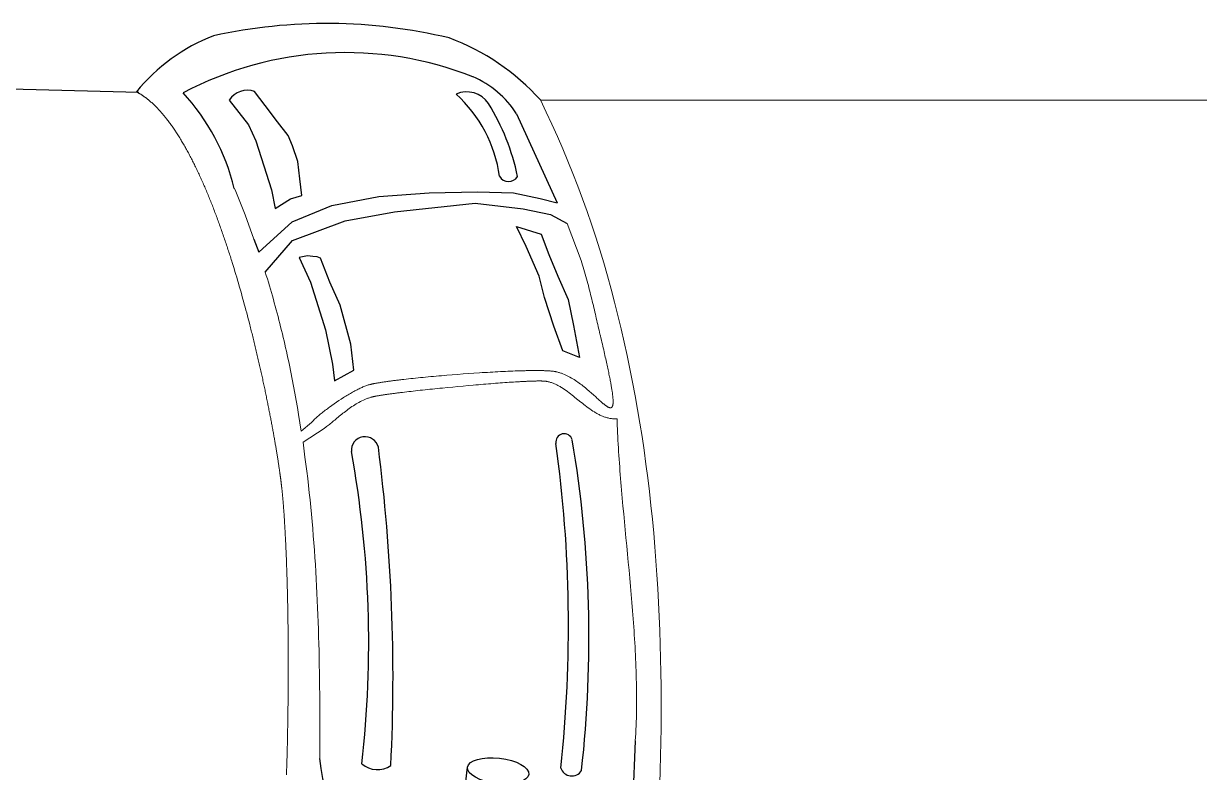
# Model space of a CAD drawing. Header units: millimetres. Extents: x 270980 to 377517, y 122245 to 152875.
# Drawn here: x 308825 to 312540, y 127586 to 129952 of the extents above; entities that cross this region are included whole.
import ezdxf

# ---------------------------------------------------------------- set-up
doc = ezdxf.new("R2010")
doc.units = ezdxf.units.MM
doc.layers.add('图层 1', color=7, linetype='Continuous', lineweight=0)

msp = doc.modelspace()

# ---------------------------------------------------------------- linework, layer by layer
for p, q in [((307869.1, 129769.6), (309189.4, 129735.6)), ((309474.4, 129710.5), (309535.5, 129632.5)), ((309588.3, 129693.6), (309554.9, 129737.8)), ((310457.7, 129710.7), (315780.6, 129709.4)), ((309627.6, 129641.7), (309588.3, 129693.6)), ((309660.5, 129598.2), (309627.6, 129641.7)), ((310382.2, 129666.9), (310510.5, 129385.4)), ((309535.5, 129632.5), (309558.4, 129582)), ((309674.8, 129565.8), (309660.5, 129598.2)), ((309558.4, 129582), (309575.4, 129528.5)), ((309691.4, 129516.8), (309674.8, 129565.8)), ((309575.4, 129528.5), (309608, 129426.7)), ((309697.7, 129461.8), (309691.4, 129516.8)), ((309703.7, 129409), (309697.7, 129461.8)), ((309608, 129426.7), (309619.4, 129368.2)), ((309619.4, 129368.2), (309668.5, 129398.7)), ((309668.5, 129398.7), (309703.7, 129409)), ((309997, 129357.7), (310251.2, 129384.5)), ((309841.3, 129328.7), (309997, 129357.7)), ((309674.2, 129266.8), (309841.3, 129328.7)), ((309588.5, 129167.1), (309674.2, 129266.8)), ((310757.7, 127685.6), (310744.6, 127389.7)), ((310208.9, 127442.4), (310227.4, 127603.1))]:
    msp.add_line(p, q)
for points in [[(309552.1, 129271.3), (309568.2, 129229.8), (309673.3, 129325.3), (309798.4, 129377.8), (309947.6, 129405.8), (310106.2, 129417.1), (310259.3, 129420.3), (310372.9, 129417.8), (310457, 129399.3), (310510.5, 129385.4)], [(310251.2, 129384.5), (310403.8, 129366.9), (310489.7, 129349.1), (310542.3, 129320)], [(310459.7, 129286.9), (310484.2, 129223), (310512.4, 129153.9), (310545.1, 129080.1), (310562.5, 128998.7), (310580.9, 128897.5), (310528.2, 128917.9), (310500.7, 128996.3), (310470.5, 129087), (310453.5, 129154.3), (310412.6, 129247.6), (310382.7, 129310.9), (310382.7, 129310.9), (310459.7, 129286.9)], [(309696.1, 129213.5), (309731.9, 129134.6), (309778.7, 128984.4), (309800.6, 128876.4), (309806.8, 128823), (309868.8, 128856.6), (309859.2, 128939.7), (309825.5, 129062.6), (309792.4, 129134.7), (309762.9, 129210.7), (309752.4, 129215.1), (309738.6, 129216.7), (309722.3, 129218.5), (309696.1, 129213.5)]]:
    msp.add_lwpolyline(points)
for centre, radius, start, end in [((309782.7, 128288.2), 1664.1, 76.5621, 102.4176), ((309637.7, 129364.2), 589, 111.1851, 140.7946), ((309918.1, 129227.2), 724.5, 41.8607, 69.7059), ((309841.9, 128761.9), 1098.5, 68.4856, 117.8449), ((310125.2, 129504.1), 304.3, 32.3573, 66.8457), ((308829.9, 129271.1), 680, 13.64, 42.8073), ((309532.9, 129670.5), 70.9, 71.9056, 145.5607), ((310225.4, 129654.8), 81.5, 33.2069, 114.4321), ((309903.7, 129411), 429, 7.8599, 47.8305), ((309688.5, 129324.2), 712, 11.6983, 31.799), ((310357.5, 129486.9), 33.6, 210.7449, 327.039), ((309903.7, 128603.5), 43.3, 13.7245, 184.3767), ((310533, 128629.8), 26.5, 17.3475, 189.5152), ((306849.5, 128009.8), 3761.6, 353.6206, 9.5991), ((306536.7, 127993.8), 3378.7, 353.5354, 10.3391), ((304295.2, 127889.2), 5696.9, 357.1719, 7.3068), ((306346.4, 128050.6), 4200.1, 353.8415, 7.8654), ((310348.4, 127684), 590.5, 185.2275, 234.4795), ((309942.9, 127669.5), 74.5, 228.8872, 304.5289), ((310556.9, 127611.5), 36.6, 198.2364, 327.4394)]:
    msp.add_arc(centre, radius, start, end)
msp.add_ellipse((310324.1, 127591.2), major_axis=(96.8, -11.1), ratio=0.413366)
at = {"layer": '图层 1'}
for p, q in [((309490.8, 129431.5), (309495.2, 129421.1)), ((309495.2, 129421.1), (309499.7, 129410.7)), ((309499.7, 129410.7), (309504, 129400.2)), ((309504, 129400.2), (309508.3, 129389.8)), ((309508.3, 129389.8), (309512.6, 129379.3)), ((309512.6, 129379.3), (309516.8, 129368.9)), ((309516.8, 129368.9), (309521, 129358.4)), ((309521, 129358.4), (309525.1, 129347.9)), ((309525.1, 129347.9), (309552.1, 129271.3)), ((310586.5, 129203.8), (310542.3, 129320)), ((310588.8, 129196.6), (310586.5, 129203.8)), ((310591, 129189.3), (310588.8, 129196.6)), ((310593.2, 129182.1), (310591, 129189.3)), ((309588.5, 129167.1), (309591.8, 129156.3)), ((309591.8, 129156.3), (309595.1, 129145.6)), ((310595.4, 129174.8), (310593.2, 129182.1)), ((310597.5, 129167.6), (310595.4, 129174.8)), ((310599.6, 129160.3), (310597.5, 129167.6)), ((310601.6, 129153.1), (310599.6, 129160.3)), ((310603.6, 129145.8), (310601.6, 129153.1)), ((309595.1, 129145.6), (309598.4, 129134.8)), ((309598.4, 129134.8), (309601.6, 129124)), ((309601.6, 129124), (309604.8, 129113.2)), ((309604.8, 129113.2), (309607.9, 129102.4)), ((310605.6, 129138.6), (310603.6, 129145.8)), ((310607.5, 129131.4), (310605.6, 129138.6)), ((310609.4, 129124.2), (310607.5, 129131.4)), ((310611.3, 129117.1), (310609.4, 129124.2)), ((310613.1, 129110), (310611.3, 129117.1)), ((309607.9, 129102.4), (309611, 129091.5)), ((309611, 129091.5), (309614.1, 129080.7)), ((309614.1, 129080.7), (309617.1, 129069.8)), ((310614.9, 129102.8), (310613.1, 129110)), ((310616.6, 129095.8), (310614.9, 129102.8)), ((310618.4, 129088.7), (310616.6, 129095.8)), ((310620.1, 129081.7), (310618.4, 129088.7)), ((310621.8, 129074.8), (310620.1, 129081.7)), ((309617.1, 129069.8), (309620.1, 129059)), ((309620.1, 129059), (309623, 129048.1)), ((309623, 129048.1), (309625.9, 129037.2)), ((310623.4, 129067.8), (310621.8, 129074.8)), ((310625.1, 129061), (310623.4, 129067.8)), ((310626.7, 129054.1), (310625.1, 129061)), ((310628.3, 129047.4), (310626.7, 129054.1)), ((310629.8, 129040.6), (310628.3, 129047.4)), ((310631.4, 129034), (310629.8, 129040.6)), ((309625.9, 129037.2), (309628.8, 129026.3)), ((309628.8, 129026.3), (309631.6, 129015.4)), ((309631.6, 129015.4), (309634.4, 129004.5)), ((309634.4, 129004.5), (309637.1, 128993.5)), ((310632.9, 129027.4), (310631.4, 129034)), ((310634.4, 129020.9), (310632.9, 129027.4)), ((310635.9, 129014.4), (310634.4, 129020.9)), ((310637.4, 129008), (310635.9, 129014.4)), ((310638.8, 129001.7), (310637.4, 129008)), ((310640.3, 128995.4), (310638.8, 129001.7)), ((309637.1, 128993.5), (309639.8, 128982.6)), ((309639.8, 128982.6), (309642.5, 128971.6)), ((309642.5, 128971.6), (309645.1, 128960.7)), ((310641.7, 128989.3), (310640.3, 128995.4)), ((310643.1, 128983.2), (310641.7, 128989.3)), ((310644.5, 128977.2), (310643.1, 128983.2)), ((310645.9, 128971.3), (310644.5, 128977.2)), ((310646, 128970.9), (310645.9, 128971.3)), ((310646.1, 128970.7), (310646, 128970.9)), ((310646.1, 128970.6), (310646.1, 128970.7)), ((310646.1, 128970.4), (310646.1, 128970.6)), ((310646.5, 128968.7), (310646.1, 128970.4)), ((310647.3, 128965.3), (310646.5, 128968.7)), ((310648.9, 128958.7), (310647.3, 128965.3)), ((309645.1, 128960.7), (309647.7, 128949.7)), ((309647.7, 128949.7), (309650.3, 128938.7)), ((309650.3, 128938.7), (309652.8, 128927.7)), ((309652.8, 128927.7), (309655.3, 128916.7)), ((310650.5, 128952.1), (310648.9, 128958.7)), ((310652, 128945.7), (310650.5, 128952.1)), ((310653.5, 128939.4), (310652, 128945.7)), ((310654.9, 128933.2), (310653.5, 128939.4)), ((310656.3, 128927.1), (310654.9, 128933.2)), ((310657.7, 128921.1), (310656.3, 128927.1)), ((309655.3, 128916.7), (309657.7, 128905.7)), ((309657.7, 128905.7), (309660.1, 128894.6)), ((309660.1, 128894.6), (309662.5, 128883.6)), ((310659.1, 128915.3), (310657.7, 128921.1)), ((310660.4, 128909.5), (310659.1, 128915.3)), ((310661.7, 128903.9), (310660.4, 128909.5)), ((310662.9, 128898.4), (310661.7, 128903.9)), ((310664.1, 128893), (310662.9, 128898.4)), ((310665.3, 128887.7), (310664.1, 128893)), ((309662.5, 128883.6), (309664.9, 128872.6)), ((309664.9, 128872.6), (309669.4, 128850.4)), ((310331.6, 128852.5), (310339.5, 128852.9)), ((310339.5, 128852.9), (310347.4, 128853.2)), ((310347.4, 128853.2), (310355.2, 128853.6)), ((310355.2, 128853.6), (310362.9, 128853.9)), ((310362.9, 128853.9), (310370.4, 128854.2)), ((310370.4, 128854.2), (310377.9, 128854.5)), ((310377.9, 128854.5), (310385.2, 128854.7)), ((310385.2, 128854.7), (310392.4, 128855)), ((310392.4, 128855), (310399.4, 128855.2)), ((310399.4, 128855.2), (310402.9, 128855.2)), ((310402.9, 128855.2), (310406.3, 128855.3)), ((310406.3, 128855.3), (310409.7, 128855.4)), ((310409.7, 128855.4), (310413.1, 128855.5)), ((310413.1, 128855.5), (310416.4, 128855.5)), ((310416.4, 128855.5), (310419.7, 128855.6)), ((310419.7, 128855.6), (310422.9, 128855.7)), ((310422.9, 128855.7), (310426.1, 128855.7)), ((310426.1, 128855.7), (310429.3, 128855.7)), ((310429.3, 128855.7), (310432.4, 128855.8)), ((310432.4, 128855.8), (310435.5, 128855.8)), ((310435.5, 128855.8), (310438.5, 128855.8)), ((310438.5, 128855.8), (310441.5, 128855.8)), ((310441.5, 128855.8), (310444.4, 128855.8)), ((310444.4, 128855.8), (310447.3, 128855.8)), ((310447.3, 128855.8), (310450.2, 128855.8)), ((310450.2, 128855.8), (310453, 128855.8)), ((310453, 128855.8), (310455.7, 128855.7)), ((310455.7, 128855.7), (310458.4, 128855.7)), ((310458.4, 128855.7), (310461.1, 128855.7)), ((310461.1, 128855.7), (310463.7, 128855.6)), ((310463.7, 128855.6), (310466.2, 128855.5)), ((310466.2, 128855.5), (310468.7, 128855.5)), ((310468.7, 128855.5), (310471.2, 128855.4)), ((310471.2, 128855.4), (310473.5, 128855.3)), ((310473.5, 128855.3), (310475.9, 128855.2)), ((310475.9, 128855.2), (310478.2, 128855.1)), ((310478.2, 128855.1), (310480.4, 128855)), ((310480.4, 128855), (310482.5, 128854.9)), ((310482.5, 128854.9), (310484.6, 128854.8)), ((310484.6, 128854.8), (310486.7, 128854.6)), ((310486.7, 128854.6), (310488.7, 128854.5)), ((310488.7, 128854.5), (310490.6, 128854.3)), ((310490.6, 128854.3), (310492.5, 128854.2)), ((310492.5, 128854.2), (310494.3, 128854)), ((310494.3, 128854), (310496, 128853.8)), ((310496, 128853.8), (310497.7, 128853.7)), ((310497.7, 128853.7), (310499.3, 128853.5)), ((310499.3, 128853.5), (310500.9, 128853.3)), ((310500.9, 128853.3), (310502.3, 128853)), ((310502.3, 128853), (310503.8, 128852.8)), ((310503.8, 128852.8), (310505.1, 128852.6)), ((310666.5, 128882.5), (310665.3, 128887.7)), ((310667.6, 128877.4), (310666.5, 128882.5)), ((310668.7, 128872.5), (310667.6, 128877.4)), ((310669.7, 128867.6), (310668.7, 128872.5)), ((310670.8, 128862.9), (310669.7, 128867.6)), ((310671.7, 128858.2), (310670.8, 128862.9)), ((310672.7, 128853.7), (310671.7, 128858.2)), ((310673.6, 128849.2), (310672.7, 128853.7)), ((309669.4, 128850.4), (309673.9, 128828.3)), ((309673.9, 128828.3), (309678.2, 128806.1)), ((309935.8, 128815.2), (309937.9, 128815.6)), ((309937.9, 128815.6), (309940, 128816)), ((309940, 128816), (309942.2, 128816.4)), ((309942.2, 128816.4), (309944.4, 128816.8)), ((309944.4, 128816.8), (309946.7, 128817.1)), ((309946.7, 128817.1), (309949, 128817.5)), ((309949, 128817.5), (309951.4, 128817.9)), ((309951.4, 128817.9), (309953.8, 128818.3)), ((309953.8, 128818.3), (309956.4, 128818.7)), ((309956.4, 128818.7), (309958.9, 128819.1)), ((309958.9, 128819.1), (309961.5, 128819.5)), ((309961.5, 128819.5), (309964.2, 128819.9)), ((309964.2, 128819.9), (309966.9, 128820.3)), ((309966.9, 128820.3), (309969.6, 128820.7)), ((309969.6, 128820.7), (309972.4, 128821.1)), ((309972.4, 128821.1), (309975.3, 128821.5)), ((309975.3, 128821.5), (309978.2, 128821.9)), ((309978.2, 128821.9), (309981.1, 128822.3)), ((309981.1, 128822.3), (309984.1, 128822.7)), ((309984.1, 128822.7), (309987.2, 128823.1)), ((309987.2, 128823.1), (309990.2, 128823.5)), ((309990.2, 128823.5), (309993.4, 128823.9)), ((309993.4, 128823.9), (309996.5, 128824.3)), ((309996.5, 128824.3), (309999.7, 128824.7)), ((309999.7, 128824.7), (310003, 128825.1)), ((310003, 128825.1), (310006.3, 128825.5)), ((310006.3, 128825.5), (310009.6, 128825.9)), ((310009.6, 128825.9), (310013, 128826.3)), ((310013, 128826.3), (310016.4, 128826.7)), ((310016.4, 128826.7), (310019.8, 128827.1)), ((310019.8, 128827.1), (310026.8, 128827.9)), ((310026.8, 128827.9), (310033.9, 128828.7)), ((310033.9, 128828.7), (310041.2, 128829.5)), ((310041.2, 128829.5), (310048.6, 128830.3)), ((310048.6, 128830.3), (310056.1, 128831.1)), ((310056.1, 128831.1), (310063.7, 128831.9)), ((310063.7, 128831.9), (310071.4, 128832.7)), ((310071.4, 128832.7), (310079.3, 128833.5)), ((310079.3, 128833.5), (310087.2, 128834.3)), ((310087.2, 128834.3), (310095.2, 128835)), ((310095.2, 128835), (310103.3, 128835.8)), ((310103.3, 128835.8), (310111.5, 128836.6)), ((310111.5, 128836.6), (310119.8, 128837.3)), ((310119.8, 128837.3), (310128.1, 128838.1)), ((310128.1, 128838.1), (310136.5, 128838.8)), ((310136.5, 128838.8), (310144.9, 128839.6)), ((310144.9, 128839.6), (310153.4, 128840.3)), ((310153.4, 128840.3), (310161.9, 128841)), ((310161.9, 128841), (310179, 128842.4)), ((310179, 128842.4), (310196.3, 128843.8)), ((310196.3, 128843.8), (310213.6, 128845.1)), ((310213.6, 128845.1), (310230.8, 128846.3)), ((310230.8, 128846.3), (310248, 128847.5)), ((310248, 128847.5), (310265.1, 128848.6)), ((310265.1, 128848.6), (310273.6, 128849.2)), ((310273.6, 128849.2), (310282.1, 128849.7)), ((310282.1, 128849.7), (310290.5, 128850.2)), ((310290.5, 128850.2), (310298.9, 128850.7)), ((310298.9, 128850.7), (310307.1, 128851.2)), ((310307.1, 128851.2), (310315.4, 128851.6)), ((310316.4, 128815.6), (310308.9, 128815)), ((310315.4, 128851.6), (310323.5, 128852.1)), ((310323.9, 128816.1), (310316.4, 128815.6)), ((310323.5, 128852.1), (310331.6, 128852.5)), ((310331.2, 128816.7), (310323.9, 128816.1)), ((310338.5, 128817.2), (310331.2, 128816.7)), ((310345.6, 128817.7), (310338.5, 128817.2)), ((310352.7, 128818.2), (310345.6, 128817.7)), ((310359.6, 128818.7), (310352.7, 128818.2)), ((310366.4, 128819.1), (310359.6, 128818.7)), ((310373, 128819.5), (310366.4, 128819.1)), ((310379.5, 128819.9), (310373, 128819.5)), ((310382.7, 128820.1), (310379.5, 128819.9)), ((310385.9, 128820.3), (310382.7, 128820.1)), ((310389, 128820.5), (310385.9, 128820.3)), ((310392.1, 128820.7), (310389, 128820.5)), ((310395.2, 128820.8), (310392.1, 128820.7)), ((310398.2, 128821), (310395.2, 128820.8)), ((310401.1, 128821.2), (310398.2, 128821)), ((310404.1, 128821.3), (310401.1, 128821.2)), ((310406.9, 128821.5), (310404.1, 128821.3)), ((310409.8, 128821.6), (310406.9, 128821.5)), ((310412.6, 128821.7), (310409.8, 128821.6)), ((310415.3, 128821.9), (310412.6, 128821.7)), ((310418, 128822), (310415.3, 128821.9)), ((310420.7, 128822.1), (310418, 128822)), ((310423.3, 128822.2), (310420.7, 128822.1)), ((310425.8, 128822.3), (310423.3, 128822.2)), ((310428.3, 128822.4), (310425.8, 128822.3)), ((310430.8, 128822.5), (310428.3, 128822.4)), ((310433.2, 128822.6), (310430.8, 128822.5)), ((310435.6, 128822.6), (310433.2, 128822.6)), ((310437.9, 128822.7), (310435.6, 128822.6)), ((310440.1, 128822.7), (310437.9, 128822.7)), ((310442.3, 128822.8), (310440.1, 128822.7)), ((310444.5, 128822.8), (310442.3, 128822.8)), ((310446.6, 128822.9), (310444.5, 128822.8)), ((310448.6, 128822.9), (310446.6, 128822.9)), ((310450.6, 128822.9), (310448.6, 128822.9)), ((310452.5, 128822.9), (310450.6, 128822.9)), ((310454.4, 128822.9), (310452.5, 128822.9)), ((310456.2, 128822.9), (310454.4, 128822.9)), ((310457.9, 128822.9), (310456.2, 128822.9)), ((310459.6, 128822.9), (310457.9, 128822.9)), ((310461.2, 128822.9), (310459.6, 128822.9)), ((310462.8, 128822.8), (310461.2, 128822.9)), ((310464.3, 128822.8), (310462.8, 128822.8)), ((310465.7, 128822.7), (310464.3, 128822.8)), ((310467.1, 128822.7), (310465.7, 128822.7)), ((310468.4, 128822.6), (310467.1, 128822.7)), ((310469.6, 128822.5), (310468.4, 128822.6)), ((310470.8, 128822.4), (310469.6, 128822.5)), ((310471.9, 128822.3), (310470.8, 128822.4)), ((310472.9, 128822.2), (310471.9, 128822.3)), ((310473.9, 128822.1), (310472.9, 128822.2)), ((310474.8, 128822), (310473.9, 128822.1)), ((310475.2, 128821.9), (310474.8, 128822)), ((310475.9, 128821.8), (310475.2, 128821.9)), ((310477.2, 128821.6), (310475.9, 128821.8)), ((310479.8, 128821.1), (310477.2, 128821.6)), ((310482.4, 128820.5), (310479.8, 128821.1)), ((310485, 128819.9), (310482.4, 128820.5)), ((310487.5, 128819.2), (310485, 128819.9)), ((310490.1, 128818.4), (310487.5, 128819.2)), ((310492.6, 128817.6), (310490.1, 128818.4)), ((310495.2, 128816.7), (310492.6, 128817.6)), ((310497.7, 128815.7), (310495.2, 128816.7)), ((310500.2, 128814.8), (310497.7, 128815.7)), ((310505.1, 128852.6), (310506.4, 128852.3)), ((310506.4, 128852.3), (310507.6, 128852.1)), ((310507.6, 128852.1), (310508.8, 128851.8)), ((310508.8, 128851.8), (310509.3, 128851.7)), ((310509.3, 128851.7), (310509.6, 128851.6)), ((310509.6, 128851.6), (310510.2, 128851.5)), ((310510.2, 128851.5), (310512.6, 128850.8)), ((310512.6, 128850.8), (310514.9, 128850.1)), ((310514.9, 128850.1), (310517.3, 128849.4)), ((310517.3, 128849.4), (310519.6, 128848.7)), ((310519.6, 128848.7), (310522, 128847.9)), ((310522, 128847.9), (310524.3, 128847.1)), ((310524.3, 128847.1), (310528.9, 128845.3)), ((310528.9, 128845.3), (310533.5, 128843.4)), ((310533.5, 128843.4), (310538, 128841.4)), ((310538, 128841.4), (310542.5, 128839.3)), ((310542.5, 128839.3), (310546.9, 128837)), ((310546.9, 128837), (310551.3, 128834.7)), ((310551.3, 128834.7), (310555.6, 128832.3)), ((310555.6, 128832.3), (310559.9, 128829.7)), ((310559.9, 128829.7), (310564.1, 128827.1)), ((310564.1, 128827.1), (310568.3, 128824.4)), ((310568.3, 128824.4), (310572.5, 128821.7)), ((310572.5, 128821.7), (310576.5, 128818.9)), ((310576.5, 128818.9), (310580.6, 128816)), ((310580.6, 128816), (310584.5, 128813.1)), ((310674.5, 128844.9), (310673.6, 128849.2)), ((310675.4, 128840.7), (310674.5, 128844.9)), ((310676.2, 128836.5), (310675.4, 128840.7)), ((310677, 128832.5), (310676.2, 128836.5)), ((310677.8, 128828.6), (310677, 128832.5)), ((310678.5, 128824.7), (310677.8, 128828.6)), ((310679.3, 128821), (310678.5, 128824.7)), ((310679.9, 128817.3), (310679.3, 128821)), ((310680.6, 128813.8), (310679.9, 128817.3)), ((309678.2, 128806.1), (309682.3, 128783.9)), ((309682.3, 128783.9), (309686.4, 128761.6)), ((309846.6, 128777.1), (309850.3, 128779.3)), ((309850.3, 128779.3), (309853.9, 128781.4)), ((309853.9, 128781.4), (309857.5, 128783.5)), ((309857.5, 128783.5), (309861.1, 128785.6)), ((309861.1, 128785.6), (309864.6, 128787.6)), ((309864.6, 128787.6), (309868.1, 128789.5)), ((309868.1, 128789.5), (309871.6, 128791.4)), ((309871.6, 128791.4), (309875, 128793.2)), ((309875, 128793.2), (309878.4, 128795)), ((309878.4, 128795), (309881.7, 128796.7)), ((309881.7, 128796.7), (309884.9, 128798.3)), ((309884.9, 128798.3), (309888.1, 128799.9)), ((309888.1, 128799.9), (309891.3, 128801.3)), ((309891.3, 128801.3), (309894.3, 128802.8)), ((309894.3, 128802.8), (309897.3, 128804.1)), ((309897.3, 128804.1), (309900.3, 128805.3)), ((309900.3, 128805.3), (309903.1, 128806.5)), ((309903.1, 128806.5), (309905.9, 128807.5)), ((309905.9, 128807.5), (309908.5, 128808.5)), ((309908.5, 128808.5), (309911.1, 128809.4)), ((309911.1, 128809.4), (309913.6, 128810.2)), ((309913.6, 128810.2), (309916, 128810.9)), ((309916, 128810.9), (309917.3, 128811.2)), ((309917.3, 128811.2), (309918.7, 128811.6)), ((309918.7, 128811.6), (309920.1, 128812)), ((309920.1, 128812), (309921.6, 128812.3)), ((309921.6, 128812.3), (309923.1, 128812.7)), ((309923.1, 128812.7), (309924.8, 128813)), ((309924.8, 128813), (309926.5, 128813.4)), ((309926.5, 128813.4), (309928.2, 128813.8)), ((309928.2, 128813.8), (309930, 128814.1)), ((309930, 128814.1), (309931.9, 128814.5)), ((309931.9, 128814.5), (309933.8, 128814.9)), ((309933.8, 128814.9), (309935.8, 128815.2)), ((309958.4, 128778.4), (309956.2, 128778.1)), ((309960.6, 128778.7), (309958.4, 128778.4)), ((309962.9, 128779.1), (309960.6, 128778.7)), ((309965.3, 128779.4), (309962.9, 128779.1)), ((309967.7, 128779.8), (309965.3, 128779.4)), ((309970.1, 128780.1), (309967.7, 128779.8)), ((309972.6, 128780.5), (309970.1, 128780.1)), ((309975.2, 128780.9), (309972.6, 128780.5)), ((309977.8, 128781.2), (309975.2, 128780.9)), ((309980.4, 128781.6), (309977.8, 128781.2)), ((309983.1, 128782), (309980.4, 128781.6)), ((309985.9, 128782.3), (309983.1, 128782)), ((309988.7, 128782.7), (309985.9, 128782.3)), ((309991.5, 128783.1), (309988.7, 128782.7)), ((309994.4, 128783.4), (309991.5, 128783.1)), ((309997.3, 128783.8), (309994.4, 128783.4)), ((310000.2, 128784.2), (309997.3, 128783.8)), ((310003.2, 128784.6), (310000.2, 128784.2)), ((310006.3, 128785), (310003.2, 128784.6)), ((310009.4, 128785.4), (310006.3, 128785)), ((310012.5, 128785.7), (310009.4, 128785.4)), ((310015.6, 128786.1), (310012.5, 128785.7)), ((310018.8, 128786.5), (310015.6, 128786.1)), ((310022.1, 128786.9), (310018.8, 128786.5)), ((310028.6, 128787.7), (310022.1, 128786.9)), ((310035.3, 128788.5), (310028.6, 128787.7)), ((310042.2, 128789.3), (310035.3, 128788.5)), ((310049.1, 128790.1), (310042.2, 128789.3)), ((310056.2, 128790.9), (310049.1, 128790.1)), ((310063.4, 128791.7), (310056.2, 128790.9)), ((310070.7, 128792.5), (310063.4, 128791.7)), ((310078.1, 128793.4), (310070.7, 128792.5)), ((310085.6, 128794.2), (310078.1, 128793.4)), ((310093.2, 128795), (310085.6, 128794.2)), ((310100.9, 128795.8), (310093.2, 128795)), ((310108.6, 128796.6), (310100.9, 128795.8)), ((310116.5, 128797.4), (310108.6, 128796.6)), ((310124.3, 128798.3), (310116.5, 128797.4)), ((310132.3, 128799.1), (310124.3, 128798.3)), ((310140.3, 128799.9), (310132.3, 128799.1)), ((310148.3, 128800.7), (310140.3, 128799.9)), ((310164.5, 128802.3), (310148.3, 128800.7)), ((310180.7, 128803.8), (310164.5, 128802.3)), ((310197.1, 128805.4), (310180.7, 128803.8)), ((310213.4, 128806.9), (310197.1, 128805.4)), ((310229.7, 128808.4), (310213.4, 128806.9)), ((310245.9, 128809.8), (310229.7, 128808.4)), ((310254, 128810.5), (310245.9, 128809.8)), ((310262, 128811.2), (310254, 128810.5)), ((310270, 128811.8), (310262, 128811.2)), ((310277.9, 128812.5), (310270, 128811.8)), ((310285.7, 128813.1), (310277.9, 128812.5)), ((310293.5, 128813.8), (310285.7, 128813.1)), ((310301.2, 128814.4), (310293.5, 128813.8)), ((310308.9, 128815), (310301.2, 128814.4)), ((310502.7, 128813.7), (310500.2, 128814.8)), ((310505.1, 128812.6), (310502.7, 128813.7)), ((310507.6, 128811.4), (310505.1, 128812.6)), ((310510.1, 128810.2), (310507.6, 128811.4)), ((310512.5, 128809), (310510.1, 128810.2)), ((310515, 128807.7), (310512.5, 128809)), ((310517.4, 128806.4), (310515, 128807.7)), ((310519.8, 128805), (310517.4, 128806.4)), ((310522.2, 128803.6), (310519.8, 128805)), ((310524.6, 128802.1), (310522.2, 128803.6)), ((310529.4, 128799.1), (310524.6, 128802.1)), ((310534.2, 128795.9), (310529.4, 128799.1)), ((310538.9, 128792.6), (310534.2, 128795.9)), ((310543.6, 128789.3), (310538.9, 128792.6)), ((310548.3, 128785.8), (310543.6, 128789.3)), ((310553, 128782.2), (310548.3, 128785.8)), ((310557.7, 128778.6), (310553, 128782.2)), ((310562.3, 128774.9), (310557.7, 128778.6)), ((310584.5, 128813.1), (310588.4, 128810.2)), ((310588.4, 128810.2), (310592.3, 128807.2)), ((310592.3, 128807.2), (310596.1, 128804.2)), ((310596.1, 128804.2), (310599.8, 128801.2)), ((310599.8, 128801.2), (310603.5, 128798.2)), ((310603.5, 128798.2), (310607.1, 128795.2)), ((310607.1, 128795.2), (310610.6, 128792.1)), ((310610.6, 128792.1), (310614.1, 128789.1)), ((310614.1, 128789.1), (310617.5, 128786.1)), ((310617.5, 128786.1), (310620.8, 128783.2)), ((310620.8, 128783.2), (310624.1, 128780.2)), ((310624.1, 128780.2), (310627.3, 128777.3)), ((310681.2, 128810.3), (310680.6, 128813.8)), ((310681.8, 128807), (310681.2, 128810.3)), ((310682.4, 128803.7), (310681.8, 128807)), ((310682.9, 128800.5), (310682.4, 128803.7)), ((310683.4, 128797.4), (310682.9, 128800.5)), ((310683.9, 128794.4), (310683.4, 128797.4)), ((310684.3, 128791.5), (310683.9, 128794.4)), ((310684.7, 128788.7), (310684.3, 128791.5)), ((310685.1, 128786), (310684.7, 128788.7)), ((310685.4, 128783.3), (310685.1, 128786)), ((310685.8, 128780.8), (310685.4, 128783.3)), ((310686.1, 128778.3), (310685.8, 128780.8)), ((310686.3, 128775.9), (310686.1, 128778.3)), ((309686.4, 128761.6), (309690.3, 128739.3)), ((309791.8, 128740.5), (309798.9, 128745.6)), ((309798.9, 128745.6), (309806.1, 128750.7)), ((309806.1, 128750.7), (309813.4, 128755.7)), ((309813.4, 128755.7), (309820.8, 128760.7)), ((309820.8, 128760.7), (309828.2, 128765.5)), ((309828.2, 128765.5), (309835.6, 128770.3)), ((309835.6, 128770.3), (309839.3, 128772.6)), ((309839.3, 128772.6), (309843, 128774.9)), ((309843, 128774.9), (309846.6, 128777.1)), ((309862.5, 128741.8), (309858.2, 128738.9)), ((309866.8, 128744.7), (309862.5, 128741.8)), ((309871.2, 128747.5), (309866.8, 128744.7)), ((309875.6, 128750.2), (309871.2, 128747.5)), ((309880.1, 128752.8), (309875.6, 128750.2)), ((309884.6, 128755.4), (309880.1, 128752.8)), ((309889.1, 128757.8), (309884.6, 128755.4)), ((309893.7, 128760.1), (309889.1, 128757.8)), ((309898.4, 128762.3), (309893.7, 128760.1)), ((309903.1, 128764.4), (309898.4, 128762.3)), ((309907.8, 128766.4), (309903.1, 128764.4)), ((309910.2, 128767.3), (309907.8, 128766.4)), ((309912.6, 128768.2), (309910.2, 128767.3)), ((309915, 128769.1), (309912.6, 128768.2)), ((309917.4, 128769.9), (309915, 128769.1)), ((309919.8, 128770.6), (309917.4, 128769.9)), ((309922.3, 128771.4), (309919.8, 128770.6)), ((309924.7, 128772.1), (309922.3, 128771.4)), ((309925, 128772.2), (309924.7, 128772.1)), ((309925.3, 128772.2), (309925, 128772.2)), ((309925.8, 128772.4), (309925.3, 128772.2)), ((309926.8, 128772.6), (309925.8, 128772.4)), ((309927.9, 128772.9), (309926.8, 128772.6)), ((309929, 128773.2), (309927.9, 128772.9)), ((309930.3, 128773.4), (309929, 128773.2)), ((309931.6, 128773.7), (309930.3, 128773.4)), ((309932.9, 128774), (309931.6, 128773.7)), ((309934.3, 128774.3), (309932.9, 128774)), ((309935.8, 128774.6), (309934.3, 128774.3)), ((309937.4, 128774.9), (309935.8, 128774.6)), ((309939, 128775.2), (309937.4, 128774.9)), ((309940.7, 128775.5), (309939, 128775.2)), ((309942.4, 128775.8), (309940.7, 128775.5)), ((309944.2, 128776.1), (309942.4, 128775.8)), ((309946.1, 128776.4), (309944.2, 128776.1)), ((309948, 128776.8), (309946.1, 128776.4)), ((309949.9, 128777.1), (309948, 128776.8)), ((309952, 128777.4), (309949.9, 128777.1)), ((309954, 128777.7), (309952, 128777.4)), ((309956.2, 128778.1), (309954, 128777.7)), ((310567, 128771.1), (310562.3, 128774.9)), ((310576.3, 128763.6), (310567, 128771.1)), ((310585.6, 128756.1), (310576.3, 128763.6)), ((310590.3, 128752.3), (310585.6, 128756.1)), ((310595, 128748.6), (310590.3, 128752.3)), ((310599.7, 128745), (310595, 128748.6)), ((310604.4, 128741.4), (310599.7, 128745)), ((310609.2, 128737.9), (310604.4, 128741.4)), ((310627.3, 128777.3), (310630.5, 128774.5)), ((310630.5, 128774.5), (310633.5, 128771.7)), ((310633.5, 128771.7), (310636.5, 128769)), ((310636.5, 128769), (310639.4, 128766.3)), ((310639.4, 128766.3), (310642.3, 128763.7)), ((310642.3, 128763.7), (310645, 128761.2)), ((310645, 128761.2), (310647.7, 128758.8)), ((310647.7, 128758.8), (310650.3, 128756.5)), ((310650.3, 128756.5), (310652.9, 128754.3)), ((310652.9, 128754.3), (310655.3, 128752.2)), ((310655.3, 128752.2), (310656.5, 128751.1)), ((310656.5, 128751.1), (310657.7, 128750.2)), ((310657.7, 128750.2), (310658.9, 128749.2)), ((310658.9, 128749.2), (310660, 128748.3)), ((310660, 128748.3), (310661.1, 128747.4)), ((310661.1, 128747.4), (310662.2, 128746.6)), ((310662.2, 128746.6), (310663.3, 128745.8)), ((310663.3, 128745.8), (310664.3, 128745)), ((310664.3, 128745), (310665.3, 128744.2)), ((310665.3, 128744.2), (310666.4, 128743.5)), ((310666.4, 128743.5), (310667.3, 128742.9)), ((310667.3, 128742.9), (310668.3, 128742.3)), ((310668.3, 128742.3), (310669.2, 128741.7)), ((310669.2, 128741.7), (310670.2, 128741.1)), ((310684.2, 128740.8), (310684.6, 128741.4)), ((310684.6, 128741.4), (310684.9, 128742)), ((310684.9, 128742), (310685.3, 128742.7)), ((310685.3, 128742.7), (310685.6, 128743.5)), ((310685.6, 128743.5), (310685.9, 128744.3)), ((310685.9, 128744.3), (310686.2, 128745.2)), ((310686.2, 128745.2), (310686.4, 128746.2)), ((310686.6, 128773.6), (310686.3, 128775.9)), ((310686.4, 128746.2), (310686.7, 128747.2)), ((310686.8, 128771.4), (310686.6, 128773.6)), ((310686.7, 128747.2), (310686.9, 128748.3)), ((310687, 128769.2), (310686.8, 128771.4)), ((310686.9, 128748.3), (310687, 128749.5)), ((310687.1, 128767.2), (310687, 128769.2)), ((310687, 128749.5), (310687.2, 128750.8)), ((310687.3, 128765.2), (310687.1, 128767.2)), ((310687.2, 128750.8), (310687.3, 128752.1)), ((310687.4, 128763.3), (310687.3, 128765.2)), ((310687.3, 128752.1), (310687.4, 128753.4)), ((310687.4, 128761.5), (310687.4, 128763.3)), ((310687.5, 128759.7), (310687.4, 128761.5)), ((310687.4, 128754.9), (310687.5, 128756.4)), ((310687.4, 128753.4), (310687.4, 128754.9)), ((310687.5, 128758), (310687.5, 128759.7)), ((310687.5, 128756.4), (310687.5, 128758)), ((309690.3, 128739.3), (309694, 128717)), ((309694, 128717), (309701.9, 128664.4)), ((309745.6, 128703), (309748.1, 128705.4)), ((309748.1, 128705.4), (309750.8, 128707.8)), ((309750.8, 128707.8), (309753.5, 128710.2)), ((309753.5, 128710.2), (309756.4, 128712.6)), ((309756.4, 128712.6), (309759.3, 128715.1)), ((309759.3, 128715.1), (309762.2, 128717.6)), ((309762.2, 128717.6), (309765.3, 128720.1)), ((309765.3, 128720.1), (309768.4, 128722.6)), ((309768.4, 128722.6), (309771.6, 128725.1)), ((309771.6, 128725.1), (309774.8, 128727.7)), ((309774.8, 128727.7), (309778.1, 128730.2)), ((309778.1, 128730.2), (309781.5, 128732.8)), ((309781.5, 128732.8), (309784.9, 128735.4)), ((309784.9, 128735.4), (309788.3, 128737.9)), ((309788.3, 128737.9), (309791.8, 128740.5)), ((309815, 128705.4), (309811.5, 128702.4)), ((309818.6, 128708.4), (309815, 128705.4)), ((309822.3, 128711.4), (309818.6, 128708.4)), ((309826.1, 128714.5), (309822.3, 128711.4)), ((309829.9, 128717.6), (309826.1, 128714.5)), ((309833.8, 128720.7), (309829.9, 128717.6)), ((309837.7, 128723.8), (309833.8, 128720.7)), ((309841.7, 128726.9), (309837.7, 128723.8)), ((309845.7, 128729.9), (309841.7, 128726.9)), ((309849.8, 128733), (309845.7, 128729.9)), ((309854, 128736), (309849.8, 128733)), ((309858.2, 128738.9), (309854, 128736)), ((310614, 128734.4), (310609.2, 128737.9)), ((310618.8, 128731.1), (310614, 128734.4)), ((310623.6, 128727.9), (310618.8, 128731.1)), ((310628.5, 128724.9), (310623.6, 128727.9)), ((310630.9, 128723.4), (310628.5, 128724.9)), ((310633.4, 128721.9), (310630.9, 128723.4)), ((310635.9, 128720.5), (310633.4, 128721.9)), ((310638.3, 128719.2), (310635.9, 128720.5)), ((310640.8, 128717.9), (310638.3, 128719.2)), ((310643.3, 128716.6), (310640.8, 128717.9)), ((310645.9, 128715.3), (310643.3, 128716.6)), ((310648.4, 128714.2), (310645.9, 128715.3)), ((310650.9, 128713), (310648.4, 128714.2)), ((310653.5, 128712), (310650.9, 128713)), ((310656.1, 128710.9), (310653.5, 128712)), ((310658.6, 128710), (310656.1, 128710.9)), ((310661.2, 128709), (310658.6, 128710)), ((310663.9, 128708.2), (310661.2, 128709)), ((310666.5, 128707.4), (310663.9, 128708.2)), ((310669.1, 128706.6), (310666.5, 128707.4)), ((310671.8, 128706), (310669.1, 128706.6)), ((310670.2, 128741.1), (310671.1, 128740.6)), ((310671.1, 128740.6), (310671.9, 128740.2)), ((310674.5, 128705.4), (310671.8, 128706)), ((310671.9, 128740.2), (310672.8, 128739.8)), ((310672.8, 128739.8), (310673.6, 128739.4)), ((310673.6, 128739.4), (310674.4, 128739.1)), ((310674.4, 128739.1), (310675.2, 128738.8)), ((310677.2, 128704.8), (310674.5, 128705.4)), ((310675.2, 128738.8), (310676, 128738.6)), ((310676, 128738.6), (310676.7, 128738.4)), ((310676.7, 128738.4), (310677.4, 128738.2)), ((310679.9, 128704.3), (310677.2, 128704.8)), ((310677.4, 128738.2), (310678.1, 128738.2)), ((310678.1, 128738.2), (310678.8, 128738.1)), ((310678.8, 128738.1), (310679.4, 128738.1)), ((310679.4, 128738.1), (310680.1, 128738.2)), ((310682.6, 128703.9), (310679.9, 128704.3)), ((310680.1, 128738.2), (310680.7, 128738.3)), ((310680.7, 128738.3), (310681.2, 128738.5)), ((310681.2, 128738.5), (310681.8, 128738.7)), ((310681.8, 128738.7), (310682.3, 128739)), ((310682.3, 128739), (310682.8, 128739.4)), ((310682.8, 128739.4), (310683.3, 128739.8)), ((310683.3, 128739.8), (310683.7, 128740.3)), ((310683.7, 128740.3), (310684.2, 128740.8)), ((309701.9, 128664.4), (309734.3, 128691.9)), ((309774.2, 128673), (309707.9, 128629.7)), ((309734.3, 128691.9), (309736.3, 128694)), ((309736.3, 128694), (309738.5, 128696.2)), ((309738.5, 128696.2), (309740.8, 128698.5)), ((309740.8, 128698.5), (309743.1, 128700.7)), ((309743.1, 128700.7), (309745.6, 128703)), ((309775.6, 128673.9), (309774.2, 128673)), ((309776.9, 128674.9), (309775.6, 128673.9)), ((309778.3, 128675.8), (309776.9, 128674.9)), ((309779.7, 128676.8), (309778.3, 128675.8)), ((309781.1, 128677.9), (309779.7, 128676.8)), ((309782.5, 128678.9), (309781.1, 128677.9)), ((309785.5, 128681.2), (309782.5, 128678.9)), ((309788.5, 128683.5), (309785.5, 128681.2)), ((309791.5, 128685.9), (309788.5, 128683.5)), ((309794.7, 128688.5), (309791.5, 128685.9)), ((309797.9, 128691.1), (309794.7, 128688.5)), ((309801.2, 128693.8), (309797.9, 128691.1)), ((309804.5, 128696.6), (309801.2, 128693.8)), ((309808, 128699.5), (309804.5, 128696.6)), ((309811.5, 128702.4), (309808, 128699.5)), ((310685.3, 128703.6), (310682.6, 128703.9)), ((310688.1, 128703.3), (310685.3, 128703.6)), ((310690.9, 128703.1), (310688.1, 128703.3)), ((310693.7, 128703), (310690.9, 128703.1)), ((310696.5, 128703), (310693.7, 128703)), ((310699.3, 128703), (310696.5, 128703)), ((310699.7, 128703), (310699.3, 128703)), ((310699.9, 128703), (310699.7, 128703)), ((310700, 128703), (310699.9, 128703)), ((310700.1, 128700.1), (310700, 128703)), ((310700, 128703), (310700, 128703)), ((310700, 128703), (310700, 128703)), ((310700, 128703), (310700, 128703)), ((310700, 128703), (310700, 128703)), ((310700.3, 128694.3), (310700.1, 128700.1)), ((310700.7, 128682.7), (310700.3, 128694.3)), ((310701.2, 128671), (310700.7, 128682.7)), ((310701.7, 128659.2), (310701.2, 128671)), ((309707.9, 128629.7), (309714, 128582.5)), ((310702.3, 128647.4), (310701.7, 128659.2)), ((310702.9, 128635.6), (310702.3, 128647.4)), ((310703.5, 128623.7), (310702.9, 128635.6)), ((310704.2, 128611.8), (310703.5, 128623.7)), ((310705, 128599.8), (310704.2, 128611.8)), ((310705.8, 128587.8), (310705, 128599.8)), ((309714, 128582.5), (309717, 128560)), ((309717, 128560), (309719.8, 128537.5)), ((310706.6, 128575.7), (310705.8, 128587.8)), ((310707.4, 128563.6), (310706.6, 128575.7)), ((310708.3, 128551.4), (310707.4, 128563.6)), ((309719.8, 128537.5), (309722.5, 128514.9)), ((310709.2, 128539.2), (310708.3, 128551.4)), ((310710.2, 128527), (310709.2, 128539.2)), ((310711.1, 128514.7), (310710.2, 128527)), ((309722.5, 128514.9), (309725, 128492.3)), ((309725, 128492.3), (309727.5, 128469.7)), ((310712.1, 128502.4), (310711.1, 128514.7)), ((310713.2, 128490.1), (310712.1, 128502.4)), ((310714.2, 128477.7), (310713.2, 128490.1)), ((309727.5, 128469.7), (309729.9, 128447.1)), ((309729.9, 128447.1), (309732.1, 128424.5)), ((310715.3, 128465.3), (310714.2, 128477.7)), ((310716.4, 128452.9), (310715.3, 128465.3)), ((310718.7, 128427.9), (310716.4, 128452.9)), ((309732.1, 128424.5), (309734.3, 128401.9)), ((310721, 128402.9), (310718.7, 128427.9)), ((309734.3, 128401.9), (309736.4, 128379.2)), ((309736.4, 128379.2), (309738.3, 128356.5)), ((310723.3, 128377.7), (310721, 128402.9)), ((310725.7, 128352.4), (310723.3, 128377.7)), ((309738.3, 128356.5), (309740.2, 128333.9)), ((309740.2, 128333.9), (309741.9, 128311.2)), ((310728.2, 128327.1), (310725.7, 128352.4)), ((309741.9, 128311.2), (309743.6, 128288.5)), ((310730.6, 128301.7), (310728.2, 128327.1)), ((310733, 128276.2), (310730.6, 128301.7)), ((309743.6, 128288.5), (309745.2, 128265.7)), ((309745.2, 128265.7), (309746.7, 128243)), ((310735.5, 128250.7), (310733, 128276.2)), ((309746.7, 128243), (309748.1, 128220.3)), ((310737.9, 128225.2), (310735.5, 128250.7)), ((310740.2, 128199.6), (310737.9, 128225.2)), ((309748.1, 128220.3), (309749.4, 128197.6)), ((309749.4, 128197.6), (309750.7, 128174.8)), ((310742.5, 128174), (310740.2, 128199.6)), ((309750.7, 128174.8), (309751.8, 128152.1)), ((309751.8, 128152.1), (309752.9, 128129.3)), ((310744.8, 128148.4), (310742.5, 128174)), ((310746.9, 128122.8), (310744.8, 128148.4)), ((309752.9, 128129.3), (309753.9, 128106.6)), ((310749, 128097.2), (310746.9, 128122.8)), ((309753.9, 128106.6), (309754.8, 128083.8)), ((309754.8, 128083.8), (309755.7, 128061.1)), ((310750.9, 128071.7), (310749, 128097.2)), ((309755.7, 128061.1), (309756.5, 128038.3)), ((309756.5, 128038.3), (309757.2, 128015.6)), ((310752.7, 128046.1), (310750.9, 128071.7)), ((310753.6, 128033.4), (310752.7, 128046.1)), ((309757.2, 128015.6), (309757.8, 127992.8)), ((310754.4, 128020.6), (310753.6, 128033.4)), ((310755.2, 128007.9), (310754.4, 128020.6)), ((310756, 127995.2), (310755.2, 128007.9)), ((309757.8, 127992.8), (309758.4, 127970.1)), ((309758.4, 127970.1), (309758.9, 127947.4)), ((310756.7, 127982.5), (310756, 127995.2)), ((310757.4, 127969.8), (310756.7, 127982.5)), ((310758, 127957.2), (310757.4, 127969.8)), ((309758.9, 127947.4), (309759.3, 127924.6)), ((309759.3, 127924.6), (309759.7, 127901.9)), ((310758.6, 127944.5), (310758, 127957.2)), ((310759.2, 127931.9), (310758.6, 127944.5)), ((310759.7, 127919.3), (310759.2, 127931.9)), ((309759.7, 127901.9), (309760.1, 127879.2)), ((310760.1, 127906.7), (310759.7, 127919.3)), ((310760.5, 127894.1), (310760.1, 127906.7)), ((310760.8, 127881.6), (310760.5, 127894.1)), ((309760.1, 127879.2), (309760.3, 127856.5)), ((309760.3, 127856.5), (309760.5, 127833.8)), ((310761.1, 127869.1), (310760.8, 127881.6)), ((310761.3, 127856.6), (310761.1, 127869.1)), ((310761.5, 127844.2), (310761.3, 127856.6)), ((309760.5, 127833.8), (309760.7, 127811.1)), ((310761.6, 127831.8), (310761.5, 127844.2)), ((310761.7, 127819.4), (310761.6, 127831.8)), ((310761.7, 127807), (310761.7, 127819.4)), ((309760.7, 127811.1), (309760.8, 127788.5)), ((309760.8, 127788.5), (309760.9, 127765.8)), ((310761.2, 127770.2), (310761.5, 127782.5)), ((310761.5, 127782.5), (310761.6, 127794.7)), ((310761.6, 127794.7), (310761.7, 127807)), ((309760.9, 127765.8), (309760.9, 127743.2)), ((309760.9, 127743.2), (309760.9, 127720.5)), ((310760.2, 127733.7), (310760.6, 127745.8)), ((310760.6, 127745.8), (310761, 127758)), ((310761, 127758), (310761.2, 127770.2)), ((309760.9, 127720.5), (309760.8, 127697.9)), ((310758.5, 127697.6), (310759.1, 127709.6)), ((310759.1, 127709.6), (310759.7, 127721.6)), ((310759.7, 127721.6), (310760.2, 127733.7)), ((309760.7, 127675.4), (309760.6, 127652.8)), ((309760.8, 127697.9), (309760.7, 127675.4)), ((310757.7, 127685.6), (310758.5, 127697.6)), ((309760.6, 127652.8), (309760.4, 127630.2))]:
    msp.add_line(p, q, dxfattribs=at)
msp.add_lwpolyline([(309655.6, 127578.4), (309655.9, 127586.4), (309656.1, 127594.5), (309656.3, 127602.5), (309656.6, 127610.5), (309656.8, 127618.5), (309657, 127626.5), (309657.3, 127634.5), (309657.5, 127642.5), (309657.7, 127650.5), (309657.9, 127658.5), (309658.1, 127666.4), (309658.3, 127674.4), (309658.4, 127682.3), (309658.6, 127690.3), (309658.8, 127698.2), (309658.9, 127706.1), (309659.1, 127714), (309659.2, 127721.8), (309659.4, 127729.7), (309659.5, 127737.6), (309659.7, 127745.4), (309659.8, 127753.2), (309659.9, 127761), (309660, 127768.8), (309660.1, 127776.6), (309660.2, 127784.4), (309660.3, 127792.1), (309660.4, 127799.9), (309660.5, 127807.6), (309660.6, 127815.3), (309660.7, 127823), (309660.7, 127830.6), (309660.8, 127838.3), (309660.9, 127845.9), (309660.9, 127853.5), (309661, 127861.1), (309661, 127868.7), (309661, 127876.2), (309661.1, 127883.7), (309661.1, 127891.2), (309661.1, 127898.7), (309661.1, 127906.2), (309661.2, 127913.6), (309661.2, 127921.1), (309661.2, 127928.5), (309661.2, 127935.8), (309661.1, 127943.2), (309661.1, 127950.5), (309661.1, 127957.8), (309661.1, 127965.1), (309661, 127972.4), (309661, 127979.6), (309661, 127986.8), (309660.9, 127994), (309660.9, 128001.1), (309660.8, 128008.3), (309660.8, 128015.4), (309660.7, 128022.4), (309660.6, 128029.5), (309660.6, 128036.5), (309660.5, 128043.5), (309660.4, 128050.4), (309660.3, 128057.4), (309660.3, 128060.8), (309660.2, 128064.3), (309660.2, 128067.7), (309660.1, 128071.1), (309660.1, 128074.6), (309660, 128078), (309660, 128081.4), (309659.9, 128084.8), (309659.8, 128088.2), (309659.8, 128091.6), (309659.7, 128094.9), (309659.7, 128098.3), (309659.6, 128101.7), (309659.6, 128105), (309659.5, 128108.4), (309659.4, 128111.7), (309659.4, 128115), (309659.3, 128118.4), (309659.2, 128121.7), (309659.2, 128125), (309659.1, 128128.3), (309659, 128131.6), (309659, 128134.9), (309658.9, 128138.1), (309658.8, 128141.4), (309658.7, 128144.6), (309658.7, 128147.9), (309658.6, 128151.1), (309658.5, 128154.4), (309658.4, 128157.6), (309658.4, 128160.8), (309658.3, 128164), (309658.2, 128167.2), (309658.1, 128170.4), (309658, 128173.5), (309657.9, 128176.7), (309657.9, 128179.9), (309657.8, 128183), (309657.7, 128186.2), (309657.6, 128189.3), (309657.5, 128192.4), (309657.4, 128195.5), (309657.3, 128198.6), (309657.2, 128201.7), (309657.1, 128204.8), (309657, 128207.9), (309656.9, 128210.9), (309656.8, 128214), (309656.7, 128217), (309656.7, 128220.1), (309656.6, 128223.1), (309656.5, 128226.1), (309656.3, 128229.1), (309656.2, 128232.1), (309656.1, 128235.1), (309656, 128238.1), (309655.9, 128241.1), (309655.8, 128244), (309655.7, 128247), (309655.6, 128249.9), (309655.5, 128252.8), (309655.4, 128255.8), (309655.3, 128258.7), (309655.2, 128261.6), (309655.1, 128264.5), (309654.9, 128267.3), (309654.8, 128270.2), (309654.7, 128273.1), (309654.6, 128275.9), (309654.5, 128278.7), (309654.4, 128281.6), (309654.2, 128284.4), (309654.1, 128287.2), (309654, 128290), (309653.9, 128292.7), (309653.8, 128295.5), (309653.6, 128298.3), (309653.5, 128301), (309653.4, 128303.8), (309653.3, 128306.5), (309653.1, 128309.2), (309653, 128311.9), (309652.9, 128314.6), (309652.7, 128317.3), (309652.6, 128320), (309652.5, 128322.6), (309652.3, 128325.3), (309652.2, 128327.9), (309652.1, 128330.5), (309651.9, 128333.1), (309651.8, 128335.7), (309651.7, 128338.3), (309651.5, 128340.9), (309651.4, 128343.5), (309651.3, 128346), (309651.1, 128348.6), (309651, 128351.1), (309650.8, 128353.6), (309650.7, 128356.1), (309650.6, 128358.6), (309650.4, 128361.1), (309650.3, 128363.6), (309650.1, 128366.1), (309650, 128368.5), (309649.8, 128371), (309649.7, 128373.4), (309649.5, 128375.8), (309649.4, 128378.2), (309649.2, 128380.6), (309649.1, 128383), (309648.9, 128385.3), (309648.8, 128387.7), (309648.6, 128390), (309648.5, 128392.3), (309648.3, 128394.6), (309648.2, 128396.9), (309648, 128399.2), (309647.8, 128401.5), (309647.7, 128403.8), (309647.5, 128406), (309647.4, 128408.3), (309647.2, 128410.5), (309647, 128412.7), (309646.9, 128414.9), (309646.7, 128417.1), (309646.6, 128419.2), (309646.4, 128421.4), (309646.2, 128423.6), (309646.1, 128425.7), (309645.9, 128427.8), (309645.7, 128429.9), (309645.6, 128432), (309645.4, 128434.1), (309645.2, 128436.1), (309645.1, 128438.2), (309644.9, 128440.2), (309644.7, 128442.3), (309644.6, 128444.3), (309644.4, 128446.3), (309644.2, 128448.3), (309644, 128450.2), (309643.9, 128452.2), (309643.7, 128454.1), (309643.5, 128456), (309643.3, 128458), (309643.2, 128459.9), (309643, 128461.7), (309642.8, 128463.6), (309642.6, 128465.5), (309642.5, 128467.3), (309642.3, 128469.2), (309642.1, 128471), (309641.9, 128472.8), (309641.7, 128474.6), (309641.6, 128476.3), (309641.4, 128478.1), (309641.2, 128479.8), (309641, 128481.6), (309640.8, 128483.3), (309640.6, 128485), (309640.5, 128486.7), (309640.4, 128487.1), (309640.4, 128487.2), (309640.4, 128487.2), (309640.4, 128487.2), (309640.4, 128487.3), (309640.4, 128487.4), (309640.3, 128487.9), (309640.2, 128488.9), (309640.1, 128489.9), (309640, 128491), (309639.8, 128492), (309639.7, 128493.1), (309639.6, 128494.1), (309639.5, 128495.2), (309639.3, 128496.3), (309639.2, 128497.4), (309639.1, 128498.5), (309639, 128499.6), (309638.8, 128500.7), (309638.7, 128501.8), (309638.5, 128502.9), (309638.4, 128504), (309638.3, 128505.2), (309638.1, 128506.3), (309638, 128507.5), (309637.8, 128508.7), (309637.7, 128509.8), (309637.5, 128511), (309637.4, 128512.2), (309637.2, 128513.4), (309637.1, 128514.6), (309636.9, 128515.8), (309636.7, 128517), (309636.6, 128518.3), (309636.4, 128519.5), (309636.2, 128520.8), (309636.1, 128522), (309635.9, 128523.3), (309635.7, 128524.5), (309635.6, 128525.8), (309635.4, 128527.1), (309635.2, 128528.4), (309635, 128529.7), (309634.8, 128531), (309634.7, 128532.3), (309634.5, 128533.6), (309634.3, 128534.9), (309634.1, 128536.3), (309633.9, 128537.6), (309633.7, 128539), (309633.5, 128540.3), (309633.1, 128543.1), (309632.7, 128545.8), (309632.3, 128548.6), (309631.9, 128551.4), (309631.5, 128554.3), (309631, 128557.2), (309630.6, 128560.1), (309630.2, 128563), (309629.7, 128565.9), (309629.2, 128568.9), (309628.8, 128571.9), (309628.3, 128575), (309627.8, 128578), (309627.3, 128581.1), (309626.8, 128584.3), (309626.3, 128587.4), (309625.8, 128590.6), (309625.3, 128593.8), (309624.8, 128597), (309624.2, 128600.2), (309623.7, 128603.5), (309623.1, 128606.8), (309622.6, 128610.1), (309622, 128613.4), (309621.5, 128616.8), (309620.9, 128620.2), (309620.3, 128623.6), (309619.7, 128627.1), (309619.1, 128630.5), (309618.5, 128634), (309617.9, 128637.5), (309617.3, 128641), (309616.6, 128644.6), (309616, 128648.1), (309615.4, 128651.7), (309614.7, 128655.4), (309614.1, 128659), (309613.4, 128662.6), (309612.7, 128666.3), (309612.1, 128670), (309611.4, 128673.7), (309610.7, 128677.5), (309610, 128681.2), (309609.3, 128685), (309608.6, 128688.8), (309607.9, 128692.6), (309607.1, 128696.5), (309606.4, 128700.3), (309605.7, 128704.2), (309604.9, 128708.1), (309604.2, 128712), (309603.4, 128716), (309602.6, 128719.9), (309601.9, 128723.9), (309601.1, 128727.9), (309600.3, 128731.9), (309599.5, 128735.9), (309598.7, 128739.9), (309597.9, 128744), (309597.1, 128748), (309596.3, 128752.1), (309595.4, 128756.2), (309594.6, 128760.3), (309593.8, 128764.5), (309592.9, 128768.6), (309592.1, 128772.8), (309591.2, 128777), (309590.3, 128781.1), (309589.5, 128785.4), (309588.6, 128789.6), (309587.7, 128793.8), (309586.8, 128798.1), (309585.9, 128802.3), (309585, 128806.6), (309584.1, 128810.9), (309583.1, 128815.2), (309582.2, 128819.5), (309581.3, 128823.8), (309580.3, 128828.2), (309579.4, 128832.5), (309578.4, 128836.9), (309577.5, 128841.3), (309576.5, 128845.7), (309575.5, 128850.1), (309574.5, 128854.5), (309573.5, 128858.9), (309572.6, 128863.3), (309571.5, 128867.8), (309570.5, 128872.2), (309569.5, 128876.7), (309568.5, 128881.2), (309567.5, 128885.7), (309566.4, 128890.2), (309565.4, 128894.7), (309564.3, 128899.2), (309563.3, 128903.7), (309562.2, 128908.2), (309561.2, 128912.8), (309560.1, 128917.3), (309559, 128921.9), (309557.9, 128926.4), (309556.8, 128931), (309555.7, 128935.6), (309554.6, 128940.2), (309553.5, 128944.7), (309552.4, 128949.3), (309551.3, 128953.9), (309550.1, 128958.6), (309549, 128963.2), (309547.8, 128967.8), (309546.7, 128972.4), (309545.5, 128977.1), (309544.4, 128981.7), (309543.2, 128986.3), (309542, 128991), (309540.8, 128995.6), (309539.6, 129000.3), (309537.2, 129009.6), (309534.8, 129019), (309532.4, 129028.3), (309529.9, 129037.7), (309527.4, 129047.1), (309524.9, 129056.5), (309522.3, 129065.9), (309519.7, 129075.3), (309517.1, 129084.7), (309514.5, 129094.1), (309511.9, 129103.5), (309509.2, 129112.9), (309506.5, 129122.3), (309503.8, 129131.7), (309501, 129141.1), (309498.2, 129150.4), (309495.5, 129159.8), (309492.6, 129169.2), (309489.8, 129178.5), (309486.9, 129187.8), (309484, 129197.1), (309482.6, 129201.8), (309481.1, 129206.4), (309479.6, 129211.1), (309478.2, 129215.7), (309476.7, 129220.3), (309475.2, 129224.9), (309473.7, 129229.6), (309472.2, 129234.2), (309470.7, 129238.8), (309469.2, 129243.4), (309467.7, 129248), (309466.2, 129252.5), (309464.6, 129257.1), (309463.1, 129261.7), (309461.6, 129266.2), (309460, 129270.8), (309458.5, 129275.3), (309456.9, 129279.9), (309455.4, 129284.4), (309453.8, 129288.9), (309452.2, 129293.4), (309450.7, 129297.9), (309449.1, 129302.4), (309447.5, 129306.9), (309445.9, 129311.4), (309444.3, 129315.8), (309442.7, 129320.3), (309441.1, 129324.7), (309439.4, 129329.1), (309437.8, 129333.6), (309436.2, 129338), (309434.6, 129342.4), (309432.9, 129346.8), (309431.3, 129351.1), (309429.6, 129355.5), (309428, 129359.8), (309426.3, 129364.2), (309424.6, 129368.5), (309422.9, 129372.8), (309421.3, 129377.1), (309419.6, 129381.4), (309417.9, 129385.7), (309416.2, 129389.9), (309414.5, 129394.2), (309412.8, 129398.4), (309411.1, 129402.6), (309409.3, 129406.8), (309407.6, 129411), (309405.9, 129415.2), (309404.1, 129419.4), (309402.4, 129423.5), (309400.7, 129427.6), (309398.9, 129431.7), (309397.1, 129435.8), (309395.4, 129439.9), (309393.6, 129444), (309391.8, 129448), (309390.1, 129452.1), (309388.3, 129456.1), (309386.5, 129460.1), (309384.7, 129464), (309382.9, 129468), (309381.1, 129471.9), (309379.3, 129475.9), (309377.4, 129479.8), (309375.6, 129483.7), (309373.8, 129487.5), (309371.9, 129491.4), (309370.1, 129495.2), (309368.3, 129499), (309366.4, 129502.8), (309364.6, 129506.6), (309362.7, 129510.3), (309360.8, 129514.1), (309359, 129517.8), (309357.1, 129521.5), (309355.2, 129525.2), (309353.3, 129528.8), (309351.4, 129532.4), (309349.5, 129536), (309347.6, 129539.6), (309345.7, 129543.2), (309343.8, 129546.7), (309341.9, 129550.3), (309339.9, 129553.8), (309338, 129557.2), (309336.1, 129560.7), (309334.1, 129564.1), (309332.2, 129567.5), (309330.2, 129570.9), (309328.3, 129574.3), (309326.3, 129577.6), (309324.3, 129580.9), (309322.4, 129584.2), (309320.4, 129587.4), (309318.4, 129590.7), (309316.4, 129593.9), (309314.4, 129597.1), (309312.4, 129600.2), (309310.4, 129603.4), (309308.4, 129606.5), (309306.4, 129609.6), (309304.4, 129612.6), (309302.4, 129615.6), (309300.4, 129618.7), (309298.3, 129621.6), (309296.3, 129624.6), (309294.2, 129627.5), (309292.2, 129630.4), (309290.1, 129633.3), (309288.1, 129636.1), (309286, 129638.9), (309283.9, 129641.7), (309281.9, 129644.4), (309279.8, 129647.2), (309277.7, 129649.9), (309275.6, 129652.5), (309274.6, 129653.9), (309273.5, 129655.2), (309272.5, 129656.5), (309271.4, 129657.8), (309270.4, 129659.1), (309269.3, 129660.3), (309268.3, 129661.6), (309267.2, 129662.9), (309266.2, 129664.2), (309265.1, 129665.4), (309264.1, 129666.7), (309263, 129667.9), (309261.9, 129669.1), (309260.9, 129670.4), (309259.8, 129671.6), (309258.7, 129672.8), (309257.7, 129674), (309256.6, 129675.2), (309255.5, 129676.4), (309254.5, 129677.5), (309253.4, 129678.7), (309252.3, 129679.9), (309251.3, 129681), (309250.2, 129682.2), (309249.1, 129683.3), (309248, 129684.4), (309247, 129685.6), (309245.9, 129686.7), (309244.8, 129687.8), (309243.7, 129688.9), (309242.6, 129690), (309241.6, 129691), (309240.5, 129692.1), (309239.4, 129693.2), (309238.3, 129694.2), (309237.2, 129695.3), (309236.1, 129696.3), (309235, 129697.3), (309233.9, 129698.4), (309232.8, 129699.4), (309231.8, 129700.4), (309230.7, 129701.4), (309229.6, 129702.4), (309228.5, 129703.4), (309227.4, 129704.3), (309226.3, 129705.3), (309225.2, 129706.2), (309224.1, 129707.2), (309223, 129708.1), (309221.9, 129709.1), (309220.7, 129710), (309219.6, 129710.9), (309218.5, 129711.8), (309217.4, 129712.7), (309216.3, 129713.6), (309215.2, 129714.4), (309214.1, 129715.3), (309213, 129716.2), (309211.9, 129717), (309210.7, 129717.9), (309209.6, 129718.7), (309208.5, 129719.5), (309207.4, 129720.3), (309206.3, 129721.1), (309205.1, 129721.9), (309204, 129722.7), (309202.9, 129723.5), (309201.8, 129724.3), (309200.6, 129725), (309199.5, 129725.8), (309198.4, 129726.5), (309197.3, 129727.2), (309196.1, 129728), (309195, 129728.7), (309193.9, 129729.4), (309192.7, 129730.1), (309191.6, 129730.8), (309190.4, 129731.4), (309189.3, 129732.1), (309188.2, 129732.7), (309187, 129733.4), (309185.9, 129734), (309184.7, 129734.7), (309183.6, 129735.3), (309182.5, 129735.9), (309181.3, 129736.5)], dxfattribs=at)
msp.add_open_spline([(310457.7, 129710.7), (310857.5, 128901.6), (310888.7, 127896.6), (310796.1, 126985.1), (310771.5, 126743.9), (310748.7, 126495.4), (310635.3, 126234.7)], degree=3, knots=[7, 7, 7, 7, 8, 8, 8, 9, 9, 9, 9], dxfattribs=at)

doc.saveas('drawing.dxf')
